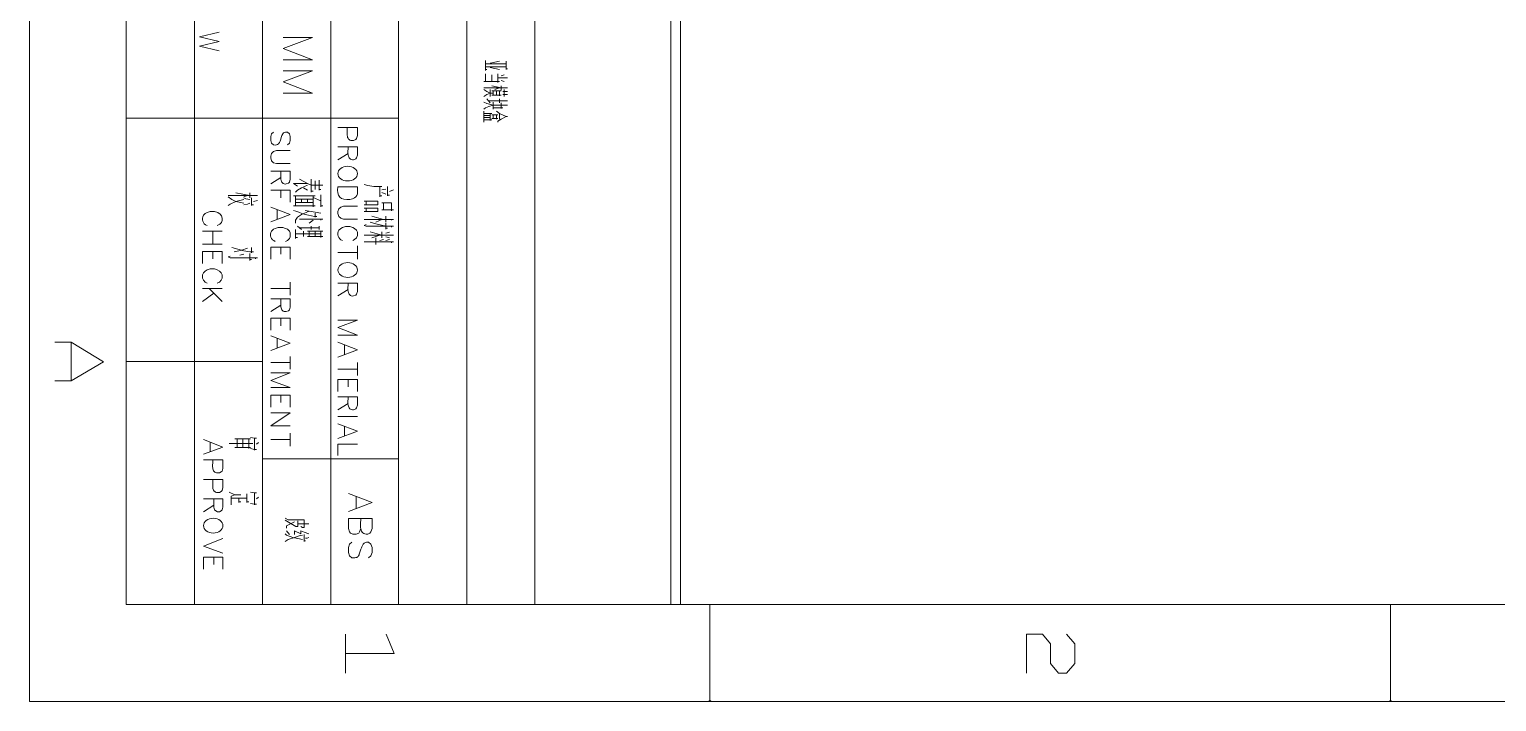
# Model space of a CAD drawing. Header units: millimetres. Extents: x 0 to 204, y 0 to 288.
# Drawn here: x 0 to 103.5, y 0 to 47.4 of the extents above; entities that cross this region are included whole.
import ezdxf

# ---------------------------------------------------------------- set-up
doc = ezdxf.new("R2010")
doc.units = ezdxf.units.MM

msp = doc.modelspace()

# ---------------------------------------------------------------- hatches: boundary and pattern name
h = msp.add_hatch(color=0)
h.dxf.hatch_style = 2
h.paths.add_polyline_path([(47.879, 0), (47.900167, 0.084667), (47.984833, 0.105833), (48.0695, 0.084667), (48.090667, 0)])
h = msp.add_hatch(color=0)
h.dxf.hatch_style = 2
h.paths.add_polyline_path([(95.863833, 0), (95.885, 0.084667), (95.969667, 0.105833), (96.054333, 0.084667), (96.0755, 0)])

# ---------------------------------------------------------------- linework, layer by layer
at = {"color": 0, "lineweight": 0}
for points in [[(0, 287.930167), (0, 0)], [(0, 0), (0, 287.930167)], [(6.836833, 281.093333), (6.836833, 6.836833)], [(45.9105, 6.836833), (45.9105, 76.094167), (6.836833, 76.094167)], [(45.9105, 6.836833), (45.9105, 76.094167), (6.836833, 76.094167)], [(6.836833, 75.395667), (6.836833, 6.836833)], [(6.836833, 75.395667), (6.836833, 6.836833)], [(11.641667, 75.395667), (11.641667, 6.836833)], [(11.641667, 75.395667), (11.641667, 6.836833)], [(16.4465, 75.395667), (16.4465, 6.836833)], [(16.4465, 75.395667), (16.4465, 6.836833)], [(21.251333, 75.395667), (21.251333, 6.836833)], [(21.251333, 75.395667), (21.251333, 6.836833)], [(26.035, 75.395667), (26.035, 6.836833)], [(26.035, 75.395667), (26.035, 6.836833)], [(30.839833, 75.395667), (30.839833, 6.836833)], [(30.839833, 75.395667), (30.839833, 6.836833)], [(35.644667, 75.395667), (35.644667, 6.836833)], [(35.644667, 75.395667), (35.644667, 6.836833)], [(45.233167, 75.395667), (45.233167, 6.836833)], [(45.233167, 75.395667), (45.233167, 6.836833)], [(13.377333, 47.201667), (12.0015, 46.863), (13.377333, 46.5455), (12.0015, 46.206833), (13.377333, 45.889333)], [(17.907, 46.820667), (19.960167, 46.820667), (17.907, 46.0375), (19.960167, 45.254333), (17.907, 45.254333)], [(32.152167, 45.190833), (32.152167, 44.492333)], [(33.612667, 44.958), (32.152167, 44.958)], [(33.612667, 44.746333), (32.152167, 44.746333)], [(32.258, 44.555833), (32.152167, 44.555833)], [(33.147, 45.1485), (32.490833, 45.000333)], [(32.490833, 44.704), (33.147, 44.555833)], [(33.612667, 45.1485), (33.612667, 44.555833)], [(33.7185, 44.598167), (33.612667, 44.598167)], [(17.907, 44.471167), (19.960167, 44.471167), (17.907, 43.688), (19.960167, 42.904833), (17.907, 42.904833)], [(33.147, 43.709167), (32.046333, 43.709167)], [(32.152167, 44.2595), (32.152167, 43.709167)], [(32.596667, 44.196), (32.596667, 43.709167)], [(33.041167, 44.2595), (33.041167, 43.645667)], [(33.7185, 43.963167), (33.041167, 43.963167)], [(33.485667, 44.196), (33.274, 44.111333)], [(33.274, 43.793833), (33.485667, 43.709167)], [(33.7185, 43.264667), (32.046333, 43.264667)], [(32.7025, 42.904833), (32.490833, 42.904833), (32.258, 43.010667), (32.046333, 43.158833)], [(32.490833, 42.904833), (32.258, 42.799), (32.046333, 42.650833)], [(32.490833, 42.206333), (32.258, 42.502667)], [(32.490833, 42.650833), (32.490833, 43.158833)], [(33.274, 43.264667), (32.596667, 43.412833)], [(33.274, 43.053), (32.596667, 43.053)], [(32.596667, 42.756667), (33.274, 42.756667)], [(32.7025, 43.053), (32.7025, 42.756667)], [(33.147, 43.264667), (32.8295, 43.158833)], [(32.935333, 43.053), (32.935333, 42.756667)], [(33.147, 42.714333), (33.147, 43.053)], [(33.147, 42.502667), (33.147, 42.206333)], [(33.274, 43.412833), (33.274, 43.095333)], [(33.379833, 43.010667), (33.7185, 43.010667)], [(33.7185, 42.799), (33.379833, 42.799)], [(33.485667, 43.158833), (33.485667, 42.650833)], [(33.7185, 42.058167), (32.7025, 42.058167), (32.258, 42.164), (32.046333, 42.248667)], [(32.7025, 42.058167), (32.385, 41.952333), (32.152167, 41.867667), (32.046333, 41.761833)], [(32.046333, 41.613667), (32.046333, 40.851667)], [(32.596667, 41.4655), (32.046333, 41.4655)], [(32.385, 42.3545), (33.7185, 42.3545)], [(32.490833, 40.9575), (32.490833, 41.4655)], [(32.7025, 41.761833), (32.7025, 42.248667)], [(33.379833, 41.867667), (32.7025, 41.867667)], [(33.7185, 41.253833), (33.612667, 41.253833), (33.147, 41.4655), (32.935333, 41.613667)], [(33.147, 41.063333), (33.147, 41.402)], [(33.274, 42.206333), (33.274, 41.804167)], [(26.035, 41.126833), (6.836833, 41.126833)], [(21.759333, 40.470667), (23.135167, 40.470667), (23.135167, 39.899167), (23.071667, 39.6875), (23.008167, 39.624), (22.86, 39.5605), (22.759681, 39.552885), (22.674965, 39.56057), (22.604583, 39.582119), (22.547262, 39.616096), (22.501732, 39.661065), (22.466722, 39.715591), (22.440959, 39.778239), (22.423173, 39.847573), (22.412092, 39.922157), (22.406446, 40.000556), (22.404963, 40.081334), (22.406372, 40.163055), (22.409401, 40.244285), (22.41278, 40.323587), (22.415236, 40.399526), (22.4155, 40.470667)], [(32.046333, 41.317333), (32.490833, 41.317333)], [(32.490833, 41.169167), (32.046333, 41.169167)], [(32.046333, 41.021), (32.596667, 41.021)], [(33.041167, 41.359667), (32.596667, 41.359667)], [(32.596667, 41.105667), (33.041167, 41.105667)], [(32.7025, 41.359667), (32.7025, 41.105667)], [(32.935333, 41.063333), (32.935333, 41.359667)], [(33.612667, 41.253833), (33.274, 41.063333), (33.041167, 40.915167), (33.041167, 40.851667)], [(18.203333, 39.243), (18.330333, 39.37), (18.393833, 39.5605), (18.393833, 39.835667), (18.330333, 40.026167), (18.203333, 40.153167), (18.055167, 40.153167), (17.928167, 40.089667), (17.864667, 40.026167), (17.801167, 39.899167), (17.759176, 39.769787), (17.722552, 39.64181), (17.684027, 39.521298), (17.636331, 39.414318), (17.572199, 39.326933), (17.484361, 39.265208), (17.365551, 39.235209), (17.2085, 39.243), (17.0815, 39.37), (17.018, 39.5605), (17.018, 39.835667), (17.0815, 40.026167), (17.2085, 40.153167)], [(18.393833, 38.840833), (17.420167, 38.840833), (17.2085, 38.777333), (17.0815, 38.650333), (17.018, 38.459833), (17.018, 38.332833), (17.0815, 38.121167), (17.2085, 37.994167), (17.420167, 37.930667), (18.393833, 37.930667)], [(21.759333, 39.116), (23.135167, 39.116), (23.135167, 38.523333), (23.071667, 38.332833), (23.008167, 38.269333), (22.86, 38.205833), (22.772517, 38.202544), (22.698414, 38.215453), (22.636643, 38.242809), (22.586156, 38.28286), (22.545905, 38.333854), (22.514843, 38.394039), (22.49192, 38.461663), (22.47609, 38.534975), (22.466303, 38.612222), (22.461513, 38.691654), (22.46067, 38.771517), (22.462728, 38.850061), (22.466638, 38.925533), (22.471352, 38.996181), (22.475822, 39.060254), (22.479, 39.116)], [(22.479, 38.650333), (21.759333, 38.205833)], [(17.018, 37.4015), (18.393833, 37.4015), (18.393833, 36.83), (18.330333, 36.618333), (18.266833, 36.554833), (18.118667, 36.491333), (18.030366, 36.488246), (17.955995, 36.501243), (17.894413, 36.528592), (17.844476, 36.568559), (17.805041, 36.619411), (17.774967, 36.679415), (17.75311, 36.746838), (17.738328, 36.819946), (17.729479, 36.897006), (17.725419, 36.976286), (17.725007, 37.056051), (17.7271, 37.134568), (17.730555, 37.210105), (17.734229, 37.280929), (17.736981, 37.345304), (17.737667, 37.4015)], [(17.737667, 36.957), (17.018, 36.491333)], [(19.8755, 36.406667), (19.600333, 36.533667), (18.626667, 36.533667), (18.901833, 36.343167)], [(19.600333, 36.406667), (19.177, 36.216167), (18.901833, 36.046833), (18.774833, 35.919833)], [(19.600333, 36.533667), (19.05, 36.83)], [(19.600333, 36.046833), (19.325167, 36.216167)], [(19.8755, 35.919833), (19.8755, 36.83)], [(20.701, 36.406667), (19.8755, 36.406667)], [(20.150667, 36.703), (20.150667, 36.110333)], [(20.425833, 36.7665), (20.425833, 36.046833)], [(24.849667, 36.322), (24.299333, 36.322), (23.876, 36.3855), (23.600833, 36.449)], [(24.7015, 36.322), (24.7015, 35.581167)], [(25.251833, 36.322), (25.251833, 35.644667)], [(16.086667, 35.687), (14.012333, 35.687)], [(15.113, 35.136667), (14.562667, 35.263667), (14.2875, 35.390667), (14.012333, 35.581167)], [(15.113, 35.390667), (14.562667, 35.263667), (14.1605, 35.073167), (14.012333, 34.967333)], [(15.536333, 35.687), (14.562667, 35.8775)], [(15.388167, 35.687), (15.113, 35.581167)], [(15.536333, 35.390667), (15.261167, 35.454167), (15.113, 35.517667)], [(15.536333, 35.8775), (15.536333, 35.517667)], [(15.663333, 35.517667), (15.663333, 34.967333)], [(16.086667, 35.327167), (15.8115, 35.263667)], [(17.018, 36.046833), (18.393833, 36.046833), (18.393833, 35.200167)], [(17.737667, 36.046833), (17.737667, 35.517667)], [(20.150667, 35.665833), (18.626667, 35.665833)], [(18.774833, 35.665833), (18.774833, 34.946167)], [(20.0025, 35.433), (18.774833, 35.433)], [(20.0025, 35.179), (18.774833, 35.179)], [(19.177, 35.433), (19.177, 35.179)], [(19.600333, 35.433), (19.600333, 35.179)], [(20.0025, 35.983333), (19.8755, 35.983333)], [(20.0025, 35.665833), (20.0025, 34.882667)], [(20.552833, 35.306), (20.0025, 35.538833)], [(20.552833, 36.110333), (20.425833, 36.110333)], [(20.552833, 35.729333), (20.552833, 34.882667)], [(23.600833, 35.284833), (24.5745, 35.284833), (24.5745, 35.030833), (23.600833, 35.030833)], [(23.749, 35.284833), (23.749, 35.030833)], [(24.849667, 35.644667), (24.7015, 35.644667)], [(25.124833, 36.1315), (24.849667, 36.068)], [(24.849667, 35.898667), (25.124833, 35.771667)], [(25.4, 35.708167), (25.251833, 35.708167)], [(25.675167, 36.068), (25.4, 35.962167)], [(13.250333, 33.570333), (13.42316, 33.657416), (13.539953, 33.78076), (13.600638, 33.92718), (13.60514, 34.083493), (13.553385, 34.236515), (13.445298, 34.373063), (13.280806, 34.479952), (13.059833, 34.544), (12.742333, 34.544), (12.530667, 34.4805), (12.403667, 34.417), (12.276667, 34.29), (12.224581, 34.180711), (12.198978, 34.071388), (12.198594, 33.964811), (12.222163, 33.863756), (12.268419, 33.771003), (12.336099, 33.68933), (12.423936, 33.621514), (12.530667, 33.570333)], [(15.536333, 35.136667), (15.388167, 35.073167), (15.113, 35.030833)], [(15.8115, 35.030833), (15.663333, 35.030833)], [(17.018, 34.8615), (18.393833, 34.332333), (17.018, 33.824333)], [(17.483667, 34.671), (17.483667, 34.014833)], [(20.150667, 34.946167), (18.626667, 34.946167)], [(20.277667, 34.205333), (20.105946, 34.2082), (19.903364, 34.237199), (19.680401, 34.286414), (19.447536, 34.349928), (19.215251, 34.421827), (18.994024, 34.496193), (18.794336, 34.567112), (18.626667, 34.628667)], [(19.727333, 34.565167), (19.177, 34.332333), (18.901833, 34.141833), (18.774833, 33.951333), (18.774833, 33.7185)], [(20.552833, 34.438167), (20.150667, 34.501667), (19.452167, 34.628667)], [(20.150667, 34.438167), (20.150667, 34.141833)], [(20.701, 34.946167), (20.552833, 34.946167)], [(23.135167, 34.925), (22.140333, 34.925), (21.949833, 34.8615), (21.822833, 34.7345), (21.759333, 34.544), (21.759333, 34.417), (21.822833, 34.205333), (21.949833, 34.078333), (22.140333, 34.014833), (23.135167, 34.014833)], [(23.600833, 34.798), (24.5745, 34.798), (24.5745, 34.544), (23.600833, 34.544)], [(23.749, 34.798), (23.749, 34.544)], [(24.151167, 34.2265), (24.976667, 33.993667)], [(24.849667, 35.157833), (25.527, 35.157833), (25.527, 34.6075)], [(25.675167, 34.671), (24.849667, 34.671)], [(24.976667, 35.157833), (24.976667, 34.671)], [(25.124833, 34.2265), (25.124833, 33.803167)], [(12.213167, 33.168167), (13.589, 33.168167)], [(12.932833, 33.168167), (12.932833, 32.258)], [(18.055167, 32.4485), (18.203333, 32.512), (18.330333, 32.639), (18.393833, 32.766), (18.393833, 33.041167), (18.330333, 33.168167), (18.203333, 33.295167), (18.055167, 33.358667), (17.864667, 33.422167), (17.547167, 33.422167), (17.3355, 33.358667), (17.2085, 33.295167), (17.0815, 33.168167), (17.025565, 33.063276), (16.999148, 32.955111), (17.000017, 32.847442), (17.025937, 32.74404), (17.074679, 32.648674), (17.144008, 32.565115), (17.231692, 32.497134), (17.3355, 32.4485)], [(18.774833, 33.274), (18.774833, 32.660167)], [(18.901833, 33.528), (19.177, 33.274)], [(20.701, 34.014833), (19.05, 34.014833)], [(20.425833, 33.401), (19.05, 33.401)], [(19.325167, 33.168167), (19.325167, 32.787167)], [(19.600333, 33.168167), (20.701, 33.168167)], [(20.0025, 33.951333), (19.727333, 33.7185)], [(19.727333, 33.168167), (19.727333, 32.787167)], [(19.8755, 33.274), (19.8755, 33.528)], [(20.150667, 33.168167), (20.150667, 32.787167)], [(20.425833, 33.528), (20.425833, 33.274)], [(20.552833, 34.014833), (20.552833, 33.951333)], [(20.552833, 33.168167), (20.552833, 32.723667)], [(22.7965, 32.512), (22.9235, 32.5755), (23.071667, 32.7025), (23.135167, 32.850667), (23.135167, 33.104667), (23.071667, 33.231667), (22.9235, 33.358667), (22.7965, 33.422167), (22.606, 33.485667), (22.2885, 33.485667), (22.076833, 33.422167), (21.949833, 33.358667), (21.822833, 33.231667), (21.769532, 33.132607), (21.744153, 33.026499), (21.744885, 32.918166), (21.769917, 32.812434), (21.817438, 32.714127), (21.885639, 32.628069), (21.972707, 32.559085), (22.076833, 32.512)], [(25.675167, 33.993667), (23.600833, 33.993667)], [(25.675167, 33.506833), (23.749, 33.506833), (23.600833, 33.570333), (23.749, 33.633833)], [(25.124833, 33.506833), (24.426333, 33.676167), (24.024167, 33.803167)], [(24.849667, 32.893), (24.024167, 33.125833)], [(24.849667, 33.993667), (24.426333, 33.803167)], [(24.849667, 33.125833), (24.849667, 32.7025)], [(25.124833, 33.739667), (25.124833, 33.316333)], [(25.251833, 33.379833), (25.124833, 33.379833)], [(25.527, 33.993667), (25.527, 33.930167)], [(25.527, 33.506833), (25.527, 33.443333)], [(13.589, 32.258), (12.213167, 32.258)], [(20.552833, 32.977667), (18.774833, 32.977667)], [(18.901833, 32.723667), (18.774833, 32.723667)], [(20.701, 32.787167), (19.600333, 32.787167)], [(23.135167, 32.131), (23.135167, 31.199667)], [(25.675167, 32.893), (23.600833, 32.893)], [(25.675167, 32.406167), (23.600833, 32.406167)], [(24.7015, 32.893), (24.151167, 32.7025)], [(24.426333, 32.7025), (24.426333, 32.215667)], [(24.976667, 32.5755), (24.7015, 32.512)], [(25.4, 33.0835), (25.124833, 33.02)], [(25.124833, 32.766), (25.4, 32.7025)], [(25.4, 32.5755), (25.124833, 32.512)], [(25.527, 32.406167), (25.527, 32.342667)], [(12.213167, 31.728833), (13.589, 31.728833), (13.589, 30.882167)], [(12.213167, 31.728833), (12.213167, 30.882167)], [(12.932833, 31.728833), (12.932833, 31.220833)], [(14.1605, 31.284333), (14.012333, 31.347833), (14.1605, 31.411333)], [(16.086667, 31.284333), (14.1605, 31.284333)], [(15.8115, 31.707667), (15.536333, 31.707667), (15.113, 31.771167), (14.2875, 32.025167)], [(15.388167, 31.961667), (14.986, 31.834667), (14.435667, 31.707667)], [(15.113, 31.538333), (14.837833, 31.474833)], [(15.536333, 31.580667), (15.536333, 31.093833)], [(15.663333, 31.157333), (15.536333, 31.157333)], [(15.663333, 32.025167), (15.663333, 31.644167)], [(15.9385, 31.284333), (15.9385, 31.220833)], [(17.018, 32.046333), (18.393833, 32.046333), (18.393833, 31.199667)], [(17.018, 32.046333), (17.018, 31.199667)], [(17.737667, 32.046333), (17.737667, 31.538333)], [(23.135167, 31.665333), (21.759333, 31.665333)], [(13.250333, 29.506333), (13.3985, 29.569833), (13.5255, 29.718), (13.589, 29.845), (13.589, 30.099), (13.5255, 30.226), (13.3985, 30.353), (13.250333, 30.437667), (13.059833, 30.501167), (12.742333, 30.501167), (12.530667, 30.437667), (12.403667, 30.353), (12.276667, 30.226), (12.213167, 30.099), (12.213167, 29.845), (12.276667, 29.718), (12.403667, 29.569833), (12.530667, 29.506333)], [(12.213167, 29.125333), (13.589, 29.125333)], [(13.589, 28.215167), (12.678833, 29.125333)], [(18.393833, 29.125333), (17.018, 29.125333)], [(18.393833, 29.569833), (18.393833, 28.659667)], [(21.759333, 29.506333), (23.135167, 29.506333), (23.135167, 28.913667), (23.071667, 28.723167), (23.008167, 28.659667), (22.86, 28.596167), (22.772517, 28.592936), (22.698414, 28.605888), (22.636643, 28.633274), (22.586156, 28.673342), (22.545905, 28.724344), (22.514843, 28.784527), (22.49192, 28.852143), (22.47609, 28.925441), (22.466303, 29.00267), (22.461513, 29.08208), (22.46067, 29.161922), (22.462728, 29.240444), (22.466638, 29.315896), (22.471352, 29.386529), (22.475822, 29.450591), (22.479, 29.506333)], [(22.479, 29.061833), (21.759333, 28.596167)], [(12.996333, 28.786667), (12.213167, 28.215167)], [(17.018, 28.405667), (18.393833, 28.405667), (18.393833, 27.813), (18.330333, 27.6225), (18.266833, 27.559), (18.118667, 27.4955), (18.031184, 27.492269), (17.957081, 27.505221), (17.89531, 27.532607), (17.844823, 27.572676), (17.804572, 27.623677), (17.773509, 27.683861), (17.750587, 27.751476), (17.734756, 27.824774), (17.72497, 27.902003), (17.720179, 27.981413), (17.719337, 28.061255), (17.721395, 28.139777), (17.725305, 28.215229), (17.730019, 28.285862), (17.734489, 28.349925), (17.737667, 28.405667)], [(17.737667, 27.94), (17.018, 27.4955)], [(17.018, 27.029833), (18.393833, 27.029833), (18.393833, 26.183167)], [(17.018, 27.029833), (17.018, 26.183167)], [(17.737667, 27.029833), (17.737667, 26.500667)], [(21.759333, 26.902833), (23.135167, 26.902833), (21.759333, 26.373667), (23.135167, 25.8445), (21.759333, 25.8445)], [(1.799167, 25.3365), (2.942167, 25.3365), (5.228167, 23.960667), (2.942167, 22.606), (1.799167, 22.606)], [(2.942167, 25.3365), (2.942167, 22.606)], [(17.018, 25.781), (18.393833, 25.273), (17.018, 24.743833)], [(17.483667, 25.5905), (17.483667, 24.934333)], [(21.759333, 25.3365), (23.135167, 24.807333), (21.759333, 24.278167)], [(22.225, 25.146), (22.225, 24.489833)], [(16.4465, 23.981833), (6.836833, 23.981833)], [(18.393833, 23.897167), (17.018, 23.897167)], [(18.393833, 24.341667), (18.393833, 23.4315)], [(23.135167, 23.897167), (23.135167, 22.987)], [(17.018, 23.1775), (18.393833, 23.1775), (17.018, 22.648333), (18.393833, 22.140333), (17.018, 22.140333)], [(23.135167, 23.4315), (21.759333, 23.4315)], [(21.759333, 22.711833), (23.135167, 22.711833), (23.135167, 21.865167)], [(21.759333, 22.711833), (21.759333, 21.865167)], [(22.479, 22.711833), (22.479, 22.203833)], [(17.018, 21.611167), (18.393833, 21.611167), (18.393833, 20.7645)], [(17.018, 21.611167), (17.018, 20.7645)], [(17.737667, 21.611167), (17.737667, 21.082)], [(21.759333, 21.484167), (23.135167, 21.484167), (23.135167, 20.8915), (23.071667, 20.701), (23.008167, 20.6375), (22.86, 20.574), (22.772517, 20.570769), (22.698414, 20.583721), (22.636643, 20.611107), (22.586156, 20.651176), (22.545905, 20.702177), (22.514843, 20.762361), (22.49192, 20.829976), (22.47609, 20.903274), (22.466303, 20.980503), (22.461513, 21.059913), (22.46067, 21.139755), (22.462728, 21.218277), (22.466638, 21.293729), (22.471352, 21.364362), (22.475822, 21.428425), (22.479, 21.484167)], [(22.479, 21.0185), (21.759333, 20.574)], [(17.018, 20.362333), (18.393833, 20.362333), (17.018, 19.452167), (18.393833, 19.452167)], [(21.759333, 20.108333), (23.135167, 20.108333)], [(16.023167, 18.563167), (15.875, 18.563167), (15.599833, 18.626667)], [(18.393833, 18.923), (18.393833, 18.012833)], [(21.759333, 19.579167), (23.135167, 19.071167), (21.759333, 18.542)], [(22.225, 19.388667), (22.225, 18.7325)], [(12.276667, 18.4785), (13.6525, 17.949333), (12.276667, 17.441333)], [(12.742333, 18.288), (12.742333, 17.631833)], [(15.748, 18.203333), (14.097, 18.203333)], [(15.599833, 18.520833), (14.499167, 18.520833)], [(14.499167, 17.907), (15.599833, 17.907)], [(14.647333, 18.520833), (14.647333, 17.907)], [(15.0495, 18.520833), (15.0495, 17.907)], [(15.472833, 17.8435), (15.472833, 18.520833)], [(16.023167, 17.78), (15.875, 17.78), (15.599833, 17.8435)], [(15.875, 18.563167), (15.875, 17.7165)], [(16.150167, 18.266833), (16.023167, 18.139833)], [(18.393833, 18.4785), (17.018, 18.4785)], [(23.135167, 18.139833), (21.759333, 18.139833), (21.759333, 17.356667)], [(12.276667, 17.039167), (13.6525, 17.039167), (13.6525, 16.4465), (13.589, 16.256), (13.5255, 16.1925), (13.3985, 16.129), (13.293625, 16.122715), (13.205003, 16.130213), (13.131315, 16.150347), (13.071243, 16.181966), (13.023471, 16.223923), (12.98668, 16.275069), (12.959553, 16.334254), (12.940771, 16.40033), (12.929017, 16.472149), (12.922973, 16.548561), (12.921322, 16.628418), (12.922746, 16.710571), (12.925927, 16.793871), (12.929547, 16.877169), (12.932288, 16.959318), (12.932833, 17.039167)], [(16.4465, 17.123833), (26.035, 17.123833)], [(12.276667, 15.663333), (13.6525, 15.663333), (13.6525, 15.091833), (13.589, 14.880167), (13.5255, 14.816667), (13.3985, 14.753167), (13.29254, 14.747075), (13.203382, 14.754756), (13.129622, 14.775058), (13.069854, 14.806827), (13.022675, 14.848914), (12.98668, 14.900165), (12.960464, 14.95943), (12.942623, 15.025555), (12.931752, 15.09739), (12.926446, 15.173782), (12.925301, 15.253579), (12.926913, 15.33563), (12.929877, 15.418783), (12.932788, 15.501886), (12.934242, 15.583787), (12.932833, 15.663333)], [(14.224, 13.864167), (14.224, 14.478), (14.499167, 14.583833), (14.097, 14.774333)], [(14.499167, 14.583833), (14.9225, 14.583833)], [(15.324667, 14.0335), (15.324667, 14.647333)], [(16.023167, 14.710833), (15.875, 14.710833), (15.599833, 14.774333)], [(15.875, 14.710833), (15.875, 13.864167)], [(22.500167, 14.6685), (24.172333, 14.0335), (22.500167, 13.3985)], [(12.276667, 14.308667), (13.6525, 14.308667), (13.6525, 13.716), (13.589, 13.5255), (13.5255, 13.462), (13.3985, 13.377333), (13.2715, 13.377333), (13.1445, 13.462), (13.059833, 13.5255), (12.996333, 13.716), (12.996333, 14.308667)], [(12.996333, 13.843), (12.276667, 13.377333)], [(15.324667, 14.351), (14.224, 14.351)], [(14.774333, 14.351), (14.774333, 14.0335)], [(14.9225, 14.097), (14.774333, 14.097)], [(15.472833, 14.097), (15.324667, 14.097)], [(16.023167, 13.927667), (15.875, 13.927667), (15.599833, 13.97)], [(16.150167, 14.4145), (16.023167, 14.2875)], [(23.0505, 14.435667), (23.0505, 13.631333)], [(19.3675, 12.827), (18.245667, 12.827), (18.034, 12.932833)], [(18.923, 12.742333), (18.923, 12.340167), (18.796, 12.340167), (18.034, 12.784667)], [(18.690167, 12.678833), (18.139833, 12.3825), (18.139833, 12.234333)], [(19.706167, 12.530667), (18.923, 12.530667)], [(19.3675, 12.827), (19.3675, 12.276667), (19.261667, 12.276667), (19.134667, 12.340167)], [(22.500167, 12.911667), (24.172333, 12.911667), (24.172333, 12.213167), (24.087667, 11.959167), (24.003, 11.8745), (23.854833, 11.811), (23.743524, 11.805936), (23.64956, 11.819748), (23.571537, 11.850501), (23.508047, 11.896262), (23.457686, 11.955095), (23.419046, 12.025064), (23.390722, 12.104237), (23.371307, 12.190677), (23.359396, 12.28245), (23.353582, 12.377622), (23.35246, 12.474257), (23.354622, 12.57042), (23.358663, 12.664178), (23.363178, 12.753595), (23.366758, 12.836736), (23.368, 12.911667)], [(23.368, 12.213167), (23.283333, 11.959167), (23.219833, 11.8745), (23.0505, 11.811), (22.817667, 11.811), (22.648333, 11.8745), (22.563667, 11.959167), (22.500167, 12.213167), (22.500167, 12.911667)], [(13.6525, 11.4935), (12.276667, 10.964333), (13.6525, 10.456333)], [(19.261667, 11.43), (18.923, 11.4935), (18.584333, 11.578167), (18.139833, 11.726333), (18.034, 11.832167)], [(19.261667, 11.726333), (19.028833, 11.684), (18.690167, 11.578167), (18.245667, 11.43), (18.034, 11.281833)], [(18.3515, 11.789833), (18.139833, 12.043833)], [(19.706167, 11.832167), (19.3675, 11.938), (19.134667, 12.043833), (19.134667, 11.832167), (18.690167, 12.043833), (18.690167, 11.789833)], [(19.3675, 11.789833), (19.3675, 11.281833)], [(19.706167, 11.578167), (19.579167, 11.535833), (19.473333, 11.535833)], [(19.473333, 11.345333), (19.3675, 11.345333)], [(23.918333, 10.138833), (24.087667, 10.287), (24.172333, 10.519833), (24.172333, 10.8585), (24.087667, 11.091333), (23.918333, 11.2395), (23.770167, 11.2395), (23.600833, 11.176), (23.537333, 11.091333), (23.452667, 10.922), (23.408839, 10.83724), (23.373951, 10.754767), (23.346055, 10.675113), (23.323203, 10.598811), (23.303445, 10.526396), (23.284832, 10.4584), (23.265416, 10.395357), (23.243249, 10.3378), (23.216381, 10.286262), (23.182864, 10.241277), (23.140749, 10.203377), (23.088087, 10.173097), (23.02293, 10.150969), (22.943329, 10.137527), (22.847335, 10.133304), (22.733, 10.138833), (22.563667, 10.287), (22.500167, 10.519833), (22.500167, 10.8585), (22.563667, 11.091333), (22.733, 11.2395)], [(12.276667, 10.181167), (13.6525, 10.181167), (13.6525, 9.3345)], [(12.276667, 10.181167), (12.276667, 9.3345)], [(12.996333, 10.181167), (12.996333, 9.673167)], [(6.836833, 6.836833), (196.744167, 6.836833)], [(45.233167, 6.836833), (6.836833, 6.836833)], [(45.233167, 6.836833), (6.836833, 6.836833)], [(47.984833, 6.836833), (47.984833, 0)], [(95.969667, 6.836833), (95.969667, 0)], [(25.146, 4.7625), (25.7175, 3.386667), (22.2885, 3.386667)], [(22.2885, 4.7625), (22.2885, 2.010833)], [(73.130833, 4.7625), (73.702333, 4.064), (73.702333, 2.688167), (73.130833, 2.010833), (72.559333, 2.010833), (71.987833, 2.688167), (71.987833, 4.064), (71.4375, 4.7625), (70.2945, 4.7625), (70.2945, 2.010833)], [(0, 0), (203.581, 0)], [(0, 0), (203.581, 0)]]:
    msp.add_lwpolyline(points, dxfattribs=at)
msp.add_lwpolyline([(21.759333, 36.300833), (23.135167, 36.300833), (23.142742, 36.094531), (23.142724, 35.926894), (23.128376, 35.79181), (23.092966, 35.683164), (23.029757, 35.59484), (22.932016, 35.520726), (22.793009, 35.454706), (22.606, 35.390667), (22.374905, 35.388624), (22.178582, 35.416001), (22.01754, 35.474631), (21.892286, 35.56635), (21.803331, 35.692994), (21.751181, 35.856399), (21.736346, 36.058401)], close=True, dxfattribs=at)
for centre, major_axis, ratio in [((22.441466, 37.221583), (0.693701, 0), 0.74756), ((22.44725, 30.427083), (0.687917, 0), 0.753846), ((12.964583, 12.40735), (0.687917, 0), 0.763877)]:
    msp.add_ellipse(centre, major_axis=major_axis, ratio=ratio, start_param=0, end_param=6.283185, dxfattribs=at)

doc.saveas('drawing.dxf')
